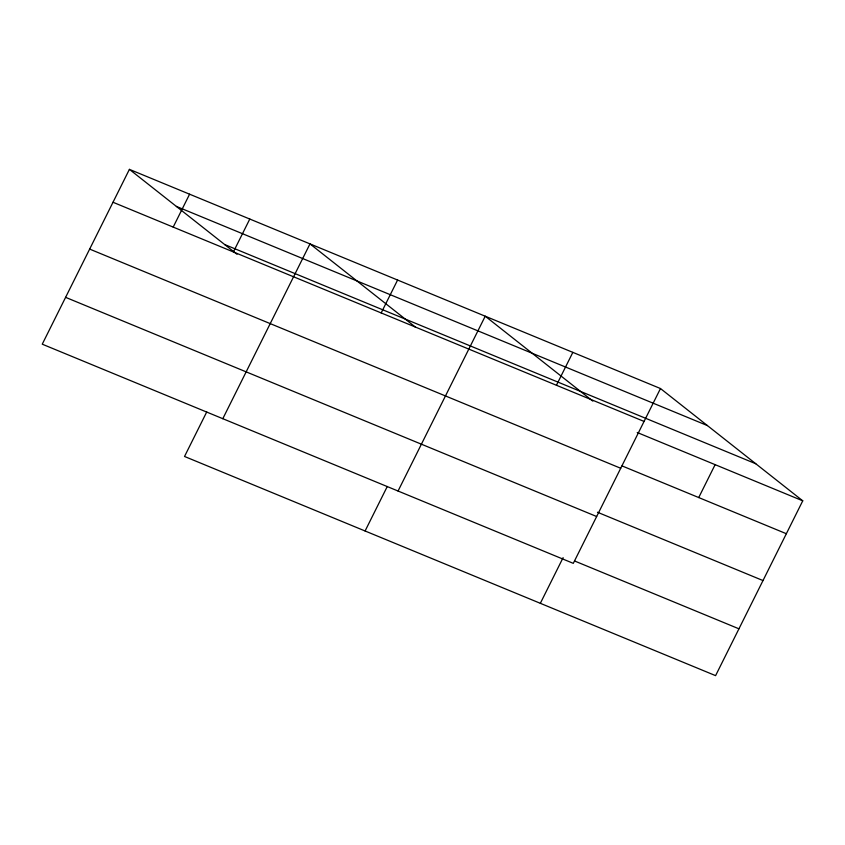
<?xml version="1.0" encoding="UTF-8"?>
<svg xmlns="http://www.w3.org/2000/svg" width="845" height="845" viewBox="0 0 845 845"><rect width="100%" height="100%" fill="white"/><g stroke="black" fill="none" stroke-linecap="round" stroke-linejoin="round"><path stroke-width="1.27" d="M129.412 169.359L42.25 344.179L573.301 563.351L660.473 388.531L129.412 169.359L236.991 254.26M173.193 227.094L189.597 194.192M233.389 251.937L249.793 219.035M206.719 411.98L184.527 456.469L715.588 675.641L802.75 500.821L660.473 388.531M222.805 418.697L309.978 243.878L415.508 327.163M381.19 312.935L397.594 280.044M365.093 530.987L387.274 486.498M398.058 491.029L485.22 316.199L592.799 401.1M556.443 385.267L572.847 352.365M540.335 603.319L563.108 557.647M698.72 497.557L715.123 464.655M176.373 206.412L707.423 425.584M224.749 244.585L755.8 463.757M113.008 202.261L644.07 421.433M637.236 432.503L802.75 500.821M622.047 465.912L786.346 533.713M89.665 249.095L620.716 468.267M597.478 512.239L762.993 580.557M65.604 297.345L596.654 516.517M574.642 561.006L738.931 628.807"/></g></svg>
